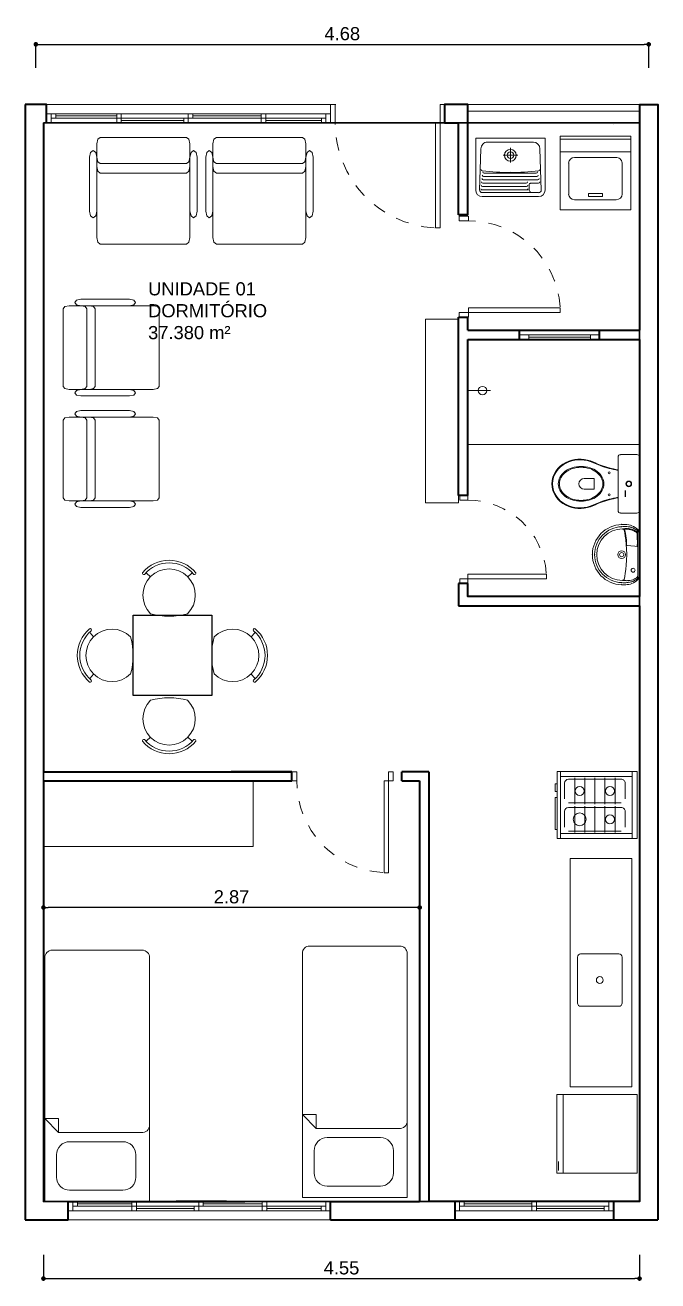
# Model space of a CAD drawing. Header units: millimetres. Extents: x 173 to 410, y -14 to 183.
# Drawn here: x 177.83 to 182.65, y 97.26 to 106.83 of the extents above; entities that cross this region are included whole.
import ezdxf

# ---------------------------------------------------------------- set-up
doc = ezdxf.new("R2010")
doc.units = ezdxf.units.MM
doc.linetypes.add('HIDDEN', pattern=[0.05, 0.025, -0.025])
doc.layers.get('0').update_dxf_attribs({"color": 4})
doc.layers.add('ar-mobiliario', color=7, linetype='Continuous')
doc.layers.add('ar-sanitarios-louças', color=7, linetype='Continuous')
for name, color, linetype, lineweight in [('ARQ Alvenaria', 201, 'Continuous', 40), ('ARQ Anotações', 2, 'Continuous', 5), ('ARQ Caixilharia', 140, 'Continuous', 9), ('ARQ Equipamento', 4, 'Continuous', 18), ('ARQ Projeções', 144, 'HIDDEN', 5), ('ARQ Visto', 152, 'Continuous', 13)]:
    doc.layers.add(name, color=color, linetype=linetype, lineweight=lineweight)
doc.layers.add('ARQ Áreas', color=7, linetype='Continuous', lineweight=30, true_color=0x0ce956, plot=False)
doc.styles.get("Standard").update_dxf_attribs({"font": 'arial.ttf'})
doc.dimstyles.new('Executivo 1-50', dxfattribs={"dimtxt": 0.1, "dimasz": 0.035, "dimexe": 0, "dimexo": 0.0625, "dimgap": 0.03, "dimtad": 1, "dimzin": 0, "dimdsep": 46, "dimtxsty": 'Standard', "dimblk": 'DOT', "dimcen": 0.09, "dimclrd": 8, "dimclre": 8, "dimadec": 0, "dimazin": 0, "dimtfac": 1, "dimtix": 1, "dimtmove": 2, "dimatfit": 3, "dimldrblk": 'DOT', "dimfxl": 0.18, "dimfxlon": 1, "dimtolj": 1, "dimtzin": 0, "dimarcsym": 0})

# ---------------------------------------------------------------- blocks, each defined once
blk = doc.blocks.new('Janela de correr_3')
at = {"lineweight": 13}
for p, q in [((0.4026, 0), (-0.6026, 0)), ((-0.6026, 0), (-0.6026, -0.07)), ((-0.5676, -0.07), (-0.5676, 0)), ((-0.5326, -0.035), (-0.5326, 0)), ((-0.1175, -0.07), (-0.1175, 0)), ((-0.0825, -0.07), (-0.0825, 0)), ((1.3974, 0), (0.3921, 0)), ((0.4026, -0.07), (0.4026, 0)), ((0.4026, -0.07), (0.4026, 0)), ((0.4376, -0.035), (0.4376, 0)), ((0.8772, -0.07), (0.8772, 0)), ((0.9122, -0.07), (0.9122, 0)), ((1.3624, -0.07), (1.3624, 0)), ((1.3974, -0.07), (1.3974, 0)), ((-0.6026, -0.07), (0.4026, -0.07)), ((-0.5676, -0.035), (0.4026, -0.035)), ((-0.5326, -0.0175), (-0.1175, -0.0175)), ((-0.0825, -0.0525), (0.3676, -0.0525)), ((0.3676, -0.07), (0.3676, -0.035)), ((0.3921, -0.07), (1.3974, -0.07)), ((0.4026, -0.035), (1.3624, -0.035)), ((0.4376, -0.0175), (0.8772, -0.0175)), ((0.9122, -0.0525), (1.3274, -0.0525)), ((1.3274, -0.07), (1.3274, -0.035))]:
    blk.add_line(p, q, dxfattribs=at)
blk = doc.blocks.new('_DOT')
at = {"color": 0, "linetype": 'ByBlock', "lineweight": -2}
blk.add_line((-0.5, 0), (-1, 0), dxfattribs=at)
at = {"color": 0, "linetype": 'ByBlock', "const_width": 0.5}
blk.add_lwpolyline([(-0.25, 0, 1), (0.25, 0, 1)], format="xyb", close=True, dxfattribs=at)
blk = doc.blocks.new('*D2748')
at = {"layer": 'ARQ Anotações', "color": 8, "lineweight": -2, "transparency": 16777216}
for p, q in [((177.9654, 97.4587), (177.9654, 97.2787)), ((182.5129, 97.4587), (182.5129, 97.2787)), ((178.0004, 97.2787), (182.4779, 97.2787))]:
    blk.add_line(p, q, dxfattribs=at)
at = {"layer": 'Defpoints', "color": 0, "transparency": 16777216}
for p in [(177.9654, 97.8661), (182.5129, 97.8661), (182.5129, 97.2787)]:
    blk.add_point(p, dxfattribs=at)
at = {"layer": 'ARQ Anotações', "color": 8, "lineweight": -2, "transparency": 16777216, "xscale": 0.035, "yscale": 0.035, "zscale": 0.035, "rotation": 180}
blk.add_blockref('_DOT', (177.9654, 97.2787), dxfattribs=at)
at = {"layer": 'ARQ Anotações', "color": 8, "lineweight": -2, "transparency": 16777216, "xscale": 0.035, "yscale": 0.035, "zscale": 0.035}
blk.add_blockref('_DOT', (182.5129, 97.2787), dxfattribs=at)
at = {"layer": 'ARQ Anotações', "color": 0, "transparency": 16777216, "insert": (180.2392, 97.3596), "char_height": 0.1, "attachment_point": 5}
blk.add_mtext('\\A1;4.55', dxfattribs=at)
blk = doc.blocks.new('PSN_Single Bed', base_point=(23.0058, 28.0131))
at = {"layer": 'ar-mobiliario', "color": 8, "linetype": 'Continuous', "lineweight": 13, "true_color": 0x747474}
for p, q in [((23.1927, 29.9119), (23.1927, 29.9463)), ((23.9927, 29.9463), (23.1927, 29.9463)), ((23.1927, 29.9119), (23.1927, 28.0878)), ((23.3826, 29.8605), (23.788, 29.8605)), ((23.9927, 29.9119), (23.9927, 29.9463)), ((23.9927, 29.9119), (23.9927, 28.0878)), ((23.2826, 29.7605), (23.2826, 29.5905)), ((23.888, 29.7605), (23.888, 29.5905)), ((23.3826, 29.4905), (23.788, 29.4905)), ((23.2983, 29.4203), (23.1927, 29.3148)), ((23.2983, 29.3148), (23.2983, 29.4203)), ((23.9292, 29.4203), (23.2983, 29.4203)), ((23.1927, 29.3148), (23.2983, 29.3148)), ((23.9357, 28.0308), (23.2497, 28.0308))]:
    blk.add_line(p, q, dxfattribs=at)
for centre, radius, start, end in [((23.3826, 29.7605), 0.1, 90, 180.00001), ((23.788, 29.7605), 0.1, 0, 90), ((23.3826, 29.5905), 0.1, 180.00001, 270), ((23.788, 29.5905), 0.1, 270, 0), ((23.9356, 29.3637), 0.0571, 0, 97.1348), ((23.2497, 28.0878), 0.057, 180, 270), ((23.9357, 28.0878), 0.057, 270, 360)]:
    blk.add_arc(centre, radius, start, end, dxfattribs=at)
blk = doc.blocks.new('Folha 72')
at = {"color": 0, "linetype": 'ByBlock', "lineweight": -2}
for p, q in [((0.35, 0.7), (0.315, 0.7)), ((0.315, 0), (0.315, 0.7)), ((0.35, 0), (0.35, 0.7)), ((-0.385, 0), (-0.35, 0)), ((-0.385, -0.07), (-0.385, 0)), ((-0.35, 0), (-0.35, -0.07)), ((0.35, 0), (0.315, 0)), ((0.385, 0), (0.35, 0)), ((0.35, 0), (0.35, -0.07)), ((0.385, -0.07), (0.385, 0)), ((-0.35, -0.07), (-0.385, -0.07)), ((0.35, -0.07), (0.385, -0.07))]:
    blk.add_line(p, q, dxfattribs=at)
at = {"layer": 'ARQ Projeções'}
blk.add_arc((0.35, 0), 0.7, 93.6334, 180, dxfattribs=at)
blk = doc.blocks.new('SLAB_19', base_point=(-13.1049, -3.32))
at = {"layer": 'ar-mobiliario', "color": 8, "linetype": 'Continuous', "lineweight": 13, "true_color": 0x747474, "flags": 128}
blk.add_lwpolyline([(-13.1049, -3.32), (-13.1049, -3.82), (-11.5049, -3.82), (-11.5049, -3.32)], close=True, dxfattribs=at)
blk = doc.blocks.new('CP929_2')
at = {"layer": 'ARQ Equipamento', "lineweight": 13}
for p, q in [((-0.2223, -0.0272), (-0.2237, -0.035)), ((-0.2237, -0.035), (-0.2237, -0.1589)), ((-0.218, -0.0207), (-0.2223, -0.0272)), ((-0.2115, -0.0164), (-0.218, -0.0207)), ((-0.2037, -0.015), (-0.2115, -0.0164)), ((-0.2037, -0.015), (0.2037, -0.015)), ((0.2037, -0.015), (0.2115, -0.0164)), ((0.2115, -0.0164), (0.2173, -0.0207)), ((0.2173, -0.0207), (0.2216, -0.0272)), ((0.2216, -0.0272), (0.223, -0.035)), ((0.223, -0.035), (0.223, -0.1589)), ((-0.2237, -0.1589), (-0.2223, -0.1668)), ((-0.2223, -0.1668), (-0.218, -0.1732)), ((-0.218, -0.1732), (-0.2115, -0.1775)), ((-0.2115, -0.1775), (-0.2037, -0.1789)), ((-0.2037, -0.1789), (-0.0004, -0.1789)), ((-0.1027, -0.1796), (-0.1025, -0.1789)), ((0.2037, -0.1789), (-0.0004, -0.1789)), ((0.102, -0.1796), (0.1018, -0.1789)), ((0.2115, -0.1775), (0.2037, -0.1789)), ((0.2173, -0.1732), (0.2115, -0.1775)), ((0.2216, -0.1668), (0.2173, -0.1732)), ((0.223, -0.1589), (0.2216, -0.1668)), ((-0.0404, -0.4373), (-0.0404, -0.36)), ((-0.0404, -0.36), (0.0004, -0.36)), ((0.0404, -0.36), (-0.0004, -0.36)), ((0.0404, -0.4373), (0.0404, -0.36))]:
    blk.add_line(p, q, dxfattribs=at)
for centre, radius in [((-0.0004, -0.097), 0.0216), ((-0.0004, -0.097), 0.018), ((-0.0841, -0.2459), 0.00752), ((0.0841, -0.2459), 0.00752)]:
    blk.add_circle(centre, radius, dxfattribs=at)
for centre, radius, start, end in [((-0.8588, -0.0485), 0.7626, 339.69088, 350.16298), ((-0.8588, -0.0485), 0.7673, 339.69088, 350.16298), ((0.858, -0.0485), 0.7673, 189.83702, 200.30912), ((0.858, -0.0485), 0.7626, 189.83702, 200.30912), ((-0.0004, -0.3904), 0.1034, 90, 118.37615), ((-0.0004, -0.3904), 0.1034, 61.62385, 90), ((-26.813, 10.7236), 28.863, 337.3538, 337.51832), ((-25.3749, 10.1249), 27.3099, 337.35144, 337.52574), ((0.0469, -0.4465), 0.1784, 142.51776, 162.37842), ((0.0459, -0.4468), 0.1702, 142.51776, 162.37842), ((0.018, -0.4244), 0.142, 118.37615, 142.51776), ((0.0176, -0.4251), 0.1345, 118.37615, 142.51776), ((-0.0004, -0.3918), 0.0966, 90, 118.37615), ((-0.0004, -0.3918), 0.0966, 61.62385, 90), ((-0.0184, -0.4251), 0.1345, 37.48224, 61.62385), ((-0.0187, -0.4244), 0.142, 37.48224, 61.62385), ((-0.0466, -0.4468), 0.1702, 17.62158, 37.48224), ((-0.0476, -0.4465), 0.1784, 17.62158, 37.48224), ((25.3742, 10.1249), 27.3099, 202.47426, 202.64856), ((26.8123, 10.7236), 28.863, 202.48168, 202.6462), ((0.0671, -0.4681), 0.2549, 162.09039, 205.44583), ((0.0634, -0.4684), 0.2467, 161.86702, 205.76246), ((0.0924, -0.461), 0.2261, 162.37842, 180), ((0.0924, -0.461), 0.2261, 180, 197.62158), ((0.0905, -0.461), 0.2169, 162.37842, 180), ((0.0905, -0.461), 0.2169, 180, 197.62158), ((0, -0.4373), 0.0404, 180, 0), ((-0.0912, -0.461), 0.2169, 360, 17.62158), ((-0.0912, -0.461), 0.2169, 342.37842, 0), ((-0.0931, -0.461), 0.2261, 0, 17.62158), ((-0.0931, -0.461), 0.2261, 342.37842, 360), ((-0.0641, -0.4684), 0.2467, 334.23754, 18.13298), ((-0.0678, -0.4681), 0.2549, 334.55417, 17.90961), ((0.0469, -0.4754), 0.1784, 197.62158, 217.48224), ((0.0459, -0.4751), 0.1702, 197.62158, 217.48224), ((-0.0466, -0.4751), 0.1702, 322.51776, 342.37842), ((-0.0476, -0.4754), 0.1784, 322.51776, 342.37842), ((0.0079, -0.4951), 0.1898, 205.76246, 267.20811), ((0.0079, -0.4951), 0.1851, 205.76246, 267.20811), ((0.018, -0.4976), 0.142, 217.48224, 241.62385), ((0.0176, -0.4968), 0.1345, 217.48224, 241.62385), ((-0.0004, -0.5315), 0.1034, 241.62385, 270), ((-0.0004, -0.5301), 0.0966, 241.62385, 270), ((-0.0004, -0.5301), 0.0966, 270, 298.37615), ((-0.0004, -0.5315), 0.1034, 270, 298.37615), ((-0.0087, -0.4951), 0.1851, 272.79189, 334.23754), ((-0.0087, -0.4951), 0.1898, 272.79189, 334.23754), ((-0.0184, -0.4968), 0.1345, 298.37615, 322.51776), ((-0.0187, -0.4976), 0.142, 298.37615, 322.51776)]:
    blk.add_arc(centre, radius, start, end, dxfattribs=at)
for p in [(-0.2037, -0.015), (0.2037, -0.015), (-0.2237, -0.1589), (-0.1027, -0.1796), (0.102, -0.1796), (0.223, -0.1589)]:
    blk.add_point(p, dxfattribs=at)
blk = doc.blocks.new('L915')
at = {"layer": 'ARQ Equipamento', "lineweight": 13}
for p, q in [((-0.1723, 0), (-0.181, -0.0056)), ((-0.1723, 0), (0.1723, 0)), ((0.1723, 0), (0.181, -0.0056)), ((-0.2266, -0.0827), (-0.2287, -0.0979)), ((-0.2239, -0.0699), (-0.2266, -0.0827)), ((-0.2203, -0.0577), (-0.2239, -0.0699)), ((-0.2155, -0.0464), (-0.2203, -0.0577)), ((-0.2079, -0.0338), (-0.2155, -0.0464)), ((-0.2135, -0.0978), (-0.213, -0.0869)), ((-0.213, -0.0869), (-0.2107, -0.0749)), ((-0.2107, -0.0749), (-0.2081, -0.064)), ((-0.2081, -0.064), (-0.2039, -0.0501)), ((-0.2004, -0.0231), (-0.2079, -0.0338)), ((-0.2039, -0.0501), (-0.1978, -0.0382)), ((-0.1905, -0.0128), (-0.2004, -0.0231)), ((-0.1985, -0.0974), (-0.1982, -0.0915)), ((-0.1982, -0.0915), (-0.1979, -0.0843)), ((-0.1979, -0.0843), (-0.1966, -0.0746)), ((-0.1978, -0.0382), (-0.1922, -0.0287)), ((-0.1966, -0.0746), (-0.1943, -0.0606)), ((-0.1943, -0.0606), (-0.1914, -0.0502)), ((-0.1932, -0.0926), (-0.1941, -0.1051)), ((-0.192, -0.08), (-0.1932, -0.0926)), ((-0.1922, -0.0287), (-0.1846, -0.0182)), ((-0.1901, -0.0675), (-0.192, -0.08)), ((-0.1914, -0.0502), (-0.1875, -0.042)), ((-0.181, -0.0056), (-0.1905, -0.0128)), ((-0.1869, -0.0562), (-0.1901, -0.0675)), ((-0.1875, -0.042), (-0.1819, -0.0323)), ((-0.1822, -0.0458), (-0.1869, -0.0562)), ((-0.1846, -0.0182), (-0.1767, -0.0094)), ((-0.1766, -0.0361), (-0.1822, -0.0458)), ((-0.1819, -0.0323), (-0.1766, -0.0245)), ((-0.1767, -0.0094), (-0.1694, -0.0038)), ((-0.1766, -0.0245), (-0.1706, -0.0173)), ((-0.1703, -0.0257), (-0.1766, -0.0361)), ((-0.1706, -0.0173), (-0.164, -0.0134)), ((-0.1627, -0.0176), (-0.1703, -0.0257)), ((-0.1694, -0.0038), (0.1694, -0.0038)), ((-0.164, -0.0134), (0.164, -0.0134)), ((-0.1266, -0.0172), (-0.1627, -0.0176)), ((-0.0955, -0.0169), (-0.1266, -0.0172)), ((-0.0613, -0.0172), (-0.0955, -0.0169)), ((-0.071, -0.0976), (-0.0688, -0.0904)), ((-0.0688, -0.0904), (-0.0663, -0.0668)), ((-0.0663, -0.0668), (-0.0635, -0.0367)), ((-0.0635, -0.0367), (-0.0613, -0.0172)), ((0.1706, -0.0173), (0.164, -0.0134)), ((0.1767, -0.0094), (0.1694, -0.0038)), ((0.1766, -0.0245), (0.1706, -0.0173)), ((0.1819, -0.0323), (0.1766, -0.0245)), ((0.1836, -0.018), (0.1767, -0.0094)), ((0.181, -0.0056), (0.1905, -0.0128)), ((0.1875, -0.042), (0.1819, -0.0323)), ((0.1922, -0.0287), (0.1836, -0.018)), ((0.1914, -0.0502), (0.1875, -0.042)), ((0.1905, -0.0128), (0.2004, -0.0231)), ((0.1943, -0.0606), (0.1914, -0.0502)), ((0.1978, -0.0382), (0.1922, -0.0287)), ((0.1966, -0.0746), (0.1943, -0.0606)), ((0.1979, -0.0843), (0.1966, -0.0746)), ((0.2039, -0.0501), (0.1978, -0.0382)), ((0.1982, -0.0915), (0.1979, -0.0843)), ((0.1985, -0.0974), (0.1982, -0.0915)), ((0.2004, -0.0231), (0.2079, -0.0338)), ((0.2081, -0.064), (0.2039, -0.0501)), ((0.2079, -0.0338), (0.2155, -0.0464)), ((0.2107, -0.0749), (0.2081, -0.064)), ((0.213, -0.0869), (0.2107, -0.0749)), ((0.2135, -0.0978), (0.213, -0.0869)), ((0.2155, -0.0464), (0.2203, -0.0577)), ((0.2203, -0.0577), (0.2239, -0.0699)), ((0.2239, -0.0699), (0.2266, -0.0827)), ((0.2266, -0.0827), (0.2282, -0.0934)), ((0.2282, -0.0934), (0.2294, -0.1036)), ((-0.23, -0.1144), (-0.2294, -0.1036)), ((-0.23, -0.1252), (-0.23, -0.1144)), ((-0.23, -0.136), (-0.23, -0.1252)), ((-0.2282, -0.1588), (-0.23, -0.136)), ((-0.2294, -0.1036), (-0.2287, -0.0979)), ((-0.224, -0.181), (-0.2282, -0.1588)), ((-0.218, -0.2027), (-0.224, -0.181)), ((-0.214, -0.1138), (-0.2139, -0.1052)), ((-0.2139, -0.1214), (-0.214, -0.1138)), ((-0.2139, -0.1052), (-0.2135, -0.0978)), ((-0.2138, -0.1252), (-0.2139, -0.1214)), ((-0.2138, -0.1252), (-0.2138, -0.1282)), ((-0.2138, -0.1282), (-0.2132, -0.1354)), ((-0.2132, -0.1354), (-0.2114, -0.157)), ((-0.2114, -0.157), (-0.2078, -0.1774)), ((-0.2078, -0.1774), (-0.2018, -0.1973)), ((-0.1982, -0.1024), (-0.1985, -0.0974)), ((-0.1982, -0.1078), (-0.1982, -0.1024)), ((-0.1982, -0.1132), (-0.1982, -0.1078)), ((-0.1976, -0.1192), (-0.1982, -0.1132)), ((-0.197, -0.1246), (-0.1976, -0.1192)), ((-0.1964, -0.13), (-0.197, -0.1246)), ((-0.195, -0.1249), (-0.1964, -0.13)), ((-0.1933, -0.122), (-0.195, -0.1249)), ((-0.1941, -0.1051), (-0.1935, -0.1161)), ((-0.1935, -0.1161), (-0.1844, -0.1123)), ((-0.1897, -0.1184), (-0.1933, -0.122)), ((-0.1897, -0.1184), (-0.166, -0.113)), ((-0.1844, -0.1123), (-0.1734, -0.1092)), ((-0.1734, -0.1092), (-0.1609, -0.1073)), ((-0.166, -0.113), (-0.1407, -0.1087)), ((-0.1609, -0.1073), (-0.1445, -0.1048)), ((-0.1445, -0.1048), (-0.1282, -0.1026)), ((-0.1407, -0.1087), (-0.1142, -0.1053)), ((-0.1282, -0.1026), (-0.11, -0.1007)), ((-0.1142, -0.1053), (-0.0784, -0.1016)), ((-0.11, -0.1007), (-0.0946, -0.0992)), ((-0.0946, -0.0992), (-0.0779, -0.0985)), ((-0.0784, -0.1016), (-0.045, -0.1003)), ((-0.0779, -0.0985), (-0.071, -0.0976)), ((-0.045, -0.1003), (0, -0.0979)), ((0.045, -0.1003), (0, -0.0979)), ((0.0784, -0.1016), (0.045, -0.1003)), ((0.1142, -0.1053), (0.0784, -0.1016)), ((0.1407, -0.1087), (0.1142, -0.1053)), ((0.166, -0.113), (0.1407, -0.1087)), ((0.1897, -0.1184), (0.166, -0.113)), ((0.1897, -0.1184), (0.1933, -0.122)), ((0.1933, -0.122), (0.195, -0.1249)), ((0.195, -0.1249), (0.1964, -0.13)), ((0.1964, -0.13), (0.197, -0.1246)), ((0.197, -0.1246), (0.1976, -0.1192)), ((0.1976, -0.1192), (0.1982, -0.1132)), ((0.1982, -0.1024), (0.1985, -0.0974)), ((0.1982, -0.1078), (0.1982, -0.1024)), ((0.1982, -0.1132), (0.1982, -0.1078)), ((0.2018, -0.1973), (0.2078, -0.1774)), ((0.2078, -0.1774), (0.2114, -0.157)), ((0.2114, -0.157), (0.2132, -0.1354)), ((0.2132, -0.1354), (0.2138, -0.1282)), ((0.2139, -0.1052), (0.2135, -0.0978)), ((0.2138, -0.1252), (0.2139, -0.1214)), ((0.2138, -0.1282), (0.2138, -0.1252)), ((0.214, -0.1138), (0.2139, -0.1052)), ((0.2139, -0.1214), (0.214, -0.1138)), ((0.224, -0.181), (0.218, -0.2027)), ((0.2282, -0.1588), (0.224, -0.181)), ((0.23, -0.136), (0.2282, -0.1588)), ((0.2294, -0.1036), (0.23, -0.1144)), ((0.23, -0.1144), (0.23, -0.1252)), ((0.23, -0.1252), (0.23, -0.136)), ((-0.2102, -0.2231), (-0.218, -0.2027)), ((-0.2, -0.2429), (-0.2102, -0.2231)), ((-0.2018, -0.1973), (-0.1946, -0.2165)), ((-0.1886, -0.2615), (-0.2, -0.2429)), ((-0.1946, -0.2165), (-0.1856, -0.2345)), ((-0.1754, -0.2783), (-0.1886, -0.2615)), ((-0.1856, -0.2345), (-0.1748, -0.2519)), ((-0.1603, -0.2945), (-0.1754, -0.2783)), ((-0.1748, -0.2519), (-0.1621, -0.2675)), ((-0.1621, -0.2675), (-0.1483, -0.2825)), ((-0.1483, -0.2825), (-0.1333, -0.2957)), ((0.1333, -0.2957), (0.1483, -0.2825)), ((0.1483, -0.2825), (0.1621, -0.2675)), ((0.1754, -0.2783), (0.1603, -0.2945)), ((0.1621, -0.2675), (0.1748, -0.2519)), ((0.1748, -0.2519), (0.1856, -0.2345)), ((0.1886, -0.2615), (0.1754, -0.2783)), ((0.1856, -0.2345), (0.1946, -0.2165)), ((0.2, -0.2429), (0.1886, -0.2615)), ((0.1946, -0.2165), (0.2018, -0.1973)), ((0.2102, -0.2231), (0.2, -0.2429)), ((0.218, -0.2027), (0.2102, -0.2231)), ((-0.1441, -0.309), (-0.1603, -0.2945)), ((-0.1267, -0.3216), (-0.1441, -0.309)), ((-0.1333, -0.2957), (-0.1171, -0.3078)), ((-0.1081, -0.333), (-0.1267, -0.3216)), ((-0.1171, -0.3078), (-0.0997, -0.318)), ((-0.0883, -0.342), (-0.1081, -0.333)), ((-0.0997, -0.318), (-0.0817, -0.327)), ((-0.0673, -0.3498), (-0.0883, -0.342)), ((-0.0817, -0.327), (-0.0625, -0.3336)), ((-0.0456, -0.3552), (-0.0673, -0.3498)), ((-0.0625, -0.3336), (-0.042, -0.339)), ((-0.0234, -0.3588), (-0.0456, -0.3552)), ((-0.042, -0.339), (-0.0216, -0.342)), ((0, -0.36), (-0.0234, -0.3588)), ((-0.0216, -0.342), (0, -0.3432)), ((0, -0.3432), (0.0216, -0.342)), ((0.0228, -0.3588), (0, -0.36)), ((0.0216, -0.342), (0.042, -0.339)), ((0.0456, -0.3552), (0.0228, -0.3588)), ((0.042, -0.339), (0.0625, -0.3336)), ((0.0673, -0.3498), (0.0456, -0.3552)), ((0.0625, -0.3336), (0.0817, -0.327)), ((0.0877, -0.342), (0.0673, -0.3498)), ((0.0817, -0.327), (0.0997, -0.318)), ((0.1075, -0.333), (0.0877, -0.342)), ((0.0997, -0.318), (0.1171, -0.3078)), ((0.1267, -0.3216), (0.1075, -0.333)), ((0.1171, -0.3078), (0.1333, -0.2957)), ((0.1441, -0.309), (0.1267, -0.3216)), ((0.1603, -0.2945), (0.1441, -0.309))]:
    blk.add_line(p, q, dxfattribs=at)
for centre, radius in [((0.1185, -0.0494), 0.0151), ((0, -0.1367), 0.0295), ((0, -0.1367), 0.0161)]:
    blk.add_circle(centre, radius, dxfattribs=at)
blk.add_arc((0, -0.13), 0.1964, 180, 360, dxfattribs=at)
for p in [(-0.2081, -0.064), (-0.1979, -0.0843), (-0.1766, -0.0361), (0.1979, -0.0843), (0.2081, -0.064), (-0.23, -0.136), (-0.2132, -0.1354), (-0.1964, -0.13), (-0.1844, -0.1123), (-0.071, -0.0976), (0.1964, -0.13), (0.2132, -0.1354), (0.23, -0.136), (0, -0.3432), (0, -0.36)]:
    blk.add_point(p, dxfattribs=at)
blk = doc.blocks.new('Folha 62')
at = {"lineweight": -2}
for p, q in [((0.3, 0.6), (0.265, 0.6)), ((0.265, 0), (0.265, 0.6)), ((0.3, 0), (0.3, 0.6)), ((-0.335, 0), (-0.3, 0)), ((-0.335, -0.06), (-0.335, 0)), ((-0.3, 0), (-0.3, -0.06)), ((0.3, 0), (0.265, 0)), ((0.335, 0), (0.3, 0)), ((0.3, 0), (0.3, -0.06)), ((0.335, -0.06), (0.335, 0)), ((-0.3, -0.06), (-0.335, -0.06)), ((0.3, -0.06), (0.335, -0.06))]:
    blk.add_line(p, q, dxfattribs=at)
at = {"layer": 'ARQ Projeções'}
blk.add_arc((0.3, 0), 0.6, 94.23692, 180, dxfattribs=at)
blk = doc.blocks.new('chuveiro')
at = {"linetype": 'ByBlock', "lineweight": -2}
blk.add_line((0, 0), (0, -172), dxfattribs=at)
blk.add_circle((0, -112.2), 32.4, dxfattribs=at)
blk = doc.blocks.new('PSR_cuba cozinha', base_point=(23.0058, 28.0131))
at = {"layer": 'ar-sanitarios-louças', "color": 8, "linetype": 'Continuous', "lineweight": 13, "true_color": 0x747474}
for p, q in [((23.0848, 28.5437), (23.0848, 28.3372)), ((23.1098, 28.5687), (23.4098, 28.5687)), ((23.4348, 28.5437), (23.4348, 28.1937)), ((23.0848, 28.1937), (23.0848, 28.3372)), ((23.1098, 28.1687), (23.4098, 28.1687))]:
    blk.add_line(p, q, dxfattribs=at)
blk.add_circle((23.2598, 28.3687), 0.0269, dxfattribs=at)
for centre, start, end in [((23.1098, 28.5437), 90, 180.00001), ((23.4098, 28.5437), 0, 90), ((23.1098, 28.1937), 180.00001, 270), ((23.4098, 28.1937), 270, 0)]:
    blk.add_arc(centre, 0.025, start, end, dxfattribs=at)
blk = doc.blocks.new('PSR_Fridge 1Door', base_point=(23.006, 28.013))
at = {"layer": 'ar-mobiliario', "color": 8, "linetype": 'Continuous', "lineweight": 13, "true_color": 0x747474}
for p, q in [((23.006, 28.661), (23.006, 28.013)), ((23.006, 28.661), (23.717, 28.661)), ((23.717, 28.013), (23.717, 28.661)), ((23.006, 28.064), (23.717, 28.064)), ((23.006, 28.013), (23.717, 28.013)), ((23.612, 28.028), (23.693, 28.028))]:
    blk.add_line(p, q, dxfattribs=at)
blk = doc.blocks.new('PSR_Fogão4 bocas', base_point=(23.0058, 28.0131))
at = {"layer": 'ar-mobiliario', "color": 8, "linetype": 'Continuous', "lineweight": 13, "true_color": 0x747474}
for p, q in [((23.0058, 28.6227), (23.5158, 28.6227)), ((23.0058, 28.6227), (23.0058, 28.0131)), ((23.5158, 28.0131), (23.5158, 28.6227)), ((23.0058, 28.5846), (23.5158, 28.5846)), ((23.0429, 28.5846), (23.0429, 28.0385)), ((23.0943, 28.5307), (23.1545, 28.5307)), ((23.2147, 28.5307), (23.1545, 28.5307)), ((23.3097, 28.5307), (23.3699, 28.5307)), ((23.4301, 28.5307), (23.3699, 28.5307)), ((23.4787, 28.5846), (23.4787, 28.0385)), ((23.0539, 28.4537), (23.2547, 28.4537)), ((23.0643, 28.5007), (23.0643, 28.0989)), ((23.2447, 28.5007), (23.2447, 28.0989)), ((23.2692, 28.4537), (23.4701, 28.4537)), ((23.2797, 28.5007), (23.2797, 28.0989)), ((23.4601, 28.5007), (23.4601, 28.0989)), ((23.0539, 28.3768), (23.2547, 28.3768)), ((23.2692, 28.3768), (23.4701, 28.3768)), ((23.0539, 28.2998), (23.2547, 28.2998)), ((23.2692, 28.2998), (23.4701, 28.2998)), ((23.0539, 28.2228), (23.2547, 28.2228)), ((23.0539, 28.1459), (23.2547, 28.1459)), ((23.2692, 28.2228), (23.4701, 28.2228)), ((23.2692, 28.1459), (23.4701, 28.1459)), ((23.0943, 28.0689), (23.1545, 28.0689)), ((23.2147, 28.0689), (23.1545, 28.0689)), ((23.3097, 28.0689), (23.3699, 28.0689)), ((23.4301, 28.0689), (23.3699, 28.0689)), ((23.0058, 28.0385), (23.5158, 28.0385)), ((23.0058, 28.0131), (23.5158, 28.0131)), ((23.0992, 27.9977), (23.0992, 28.0131)), ((23.0992, 27.9977), (23.1591, 27.9977)), ((23.1591, 28.0131), (23.1591, 27.9977)), ((23.2037, 27.9977), (23.2037, 28.0131)), ((23.4488, 27.9977), (23.2037, 27.9977)), ((23.4488, 27.9977), (23.4488, 28.0131))]:
    blk.add_line(p, q, dxfattribs=at)
for centre, radius in [((23.1545, 28.4153), 0.035), ((23.3699, 28.4152), 0.035), ((23.3699, 28.1843), 0.0487), ((23.1545, 28.1844), 0.035)]:
    blk.add_circle(centre, radius, dxfattribs=at)
for centre, start, end in [((23.0943, 28.5007), 90, 180.00001), ((23.3097, 28.5007), 90, 180.00001), ((23.0943, 28.0989), 180.00001, 270), ((23.3097, 28.0989), 180.00001, 270)]:
    blk.add_arc(centre, 0.03, start, end, dxfattribs=at)
blk = doc.blocks.new('PSR_Chair Round', base_point=(23.0058, 28.0131))
at = {"layer": 'ar-mobiliario', "color": 8, "linetype": 'Continuous', "lineweight": 13, "true_color": 0x747474}
for p, q in [((22.8334, 27.5448), (22.8641, 27.572)), ((23.1782, 27.5448), (23.1475, 27.572))]:
    blk.add_line(p, q, dxfattribs=at)
for centre, radius, start, end in [((23.0058, 27.7131), 0.2, 135, 45), ((23.0058, 27.328), 0.5451, 74.96428, 105.03572), ((22.8113, 27.5464), 0.00983, 52.40544, 207.84842), ((23.0058, 27.7131), 0.2658, 220.12698, 319.87303), ((23.0058, 27.7131), 0.2465, 220.12698, 319.87303), ((23.2003, 27.5464), 0.00983, 332.15158, 127.59456)]:
    blk.add_arc(centre, radius, start, end, dxfattribs=at)
blk = doc.blocks.new('Folha 82')
for p, q in [((0.4, 0.8), (0.365, 0.8)), ((0.365, 0), (0.365, 0.8)), ((0.4, 0), (0.4, 0.8)), ((-0.435, 0), (-0.4, 0)), ((-0.435, -0.14), (-0.435, 0)), ((-0.4, 0), (-0.4, -0.14)), ((0.4, 0), (0.365, 0)), ((0.435, 0), (0.4, 0)), ((0.4, 0), (0.4, -0.14)), ((0.435, -0.14), (0.435, 0)), ((-0.4, -0.14), (-0.435, -0.14)), ((0.4, -0.14), (0.435, -0.14))]:
    blk.add_line(p, q)
at = {"layer": 'ARQ Projeções'}
blk.add_arc((0.4, 0), 0.8, 93.18023, 180, dxfattribs=at)
blk = doc.blocks.new('*D2749')
at = {"layer": 'ARQ Alvenaria', "color": 8, "lineweight": -2, "transparency": 16777216}
for p, q in [((177.9654, 99.9268), (177.9654, 100.1068)), ((180.8004, 100.1068), (178.0004, 100.1068)), ((180.8354, 99.9268), (180.8354, 100.1068))]:
    blk.add_line(p, q, dxfattribs=at)
at = {"layer": 'Defpoints', "color": 0, "transparency": 16777216}
for p in [(177.9654, 100.1068), (177.9654, 99.4686), (180.8354, 99.4686)]:
    blk.add_point(p, dxfattribs=at)
at = {"layer": 'ARQ Alvenaria', "color": 8, "lineweight": -2, "transparency": 16777216, "xscale": 0.035, "yscale": 0.035, "zscale": 0.035, "rotation": 180}
blk.add_blockref('_DOT', (177.9654, 100.1068), dxfattribs=at)
at = {"layer": 'ARQ Alvenaria', "color": 8, "lineweight": -2, "transparency": 16777216, "xscale": 0.035, "yscale": 0.035, "zscale": 0.035}
blk.add_blockref('_DOT', (180.8354, 100.1068), dxfattribs=at)
at = {"layer": 'ARQ Alvenaria', "color": 0, "transparency": 16777216, "insert": (179.4004, 100.1879), "char_height": 0.1, "attachment_point": 5}
blk.add_mtext('\\A1;2.87', dxfattribs=at)
blk = doc.blocks.new('PSR_Tanque 25L', base_point=(23.0058, 28.0131))
at = {"layer": 'ar-sanitarios-louças', "color": 8, "linetype": 'Continuous', "lineweight": 13, "true_color": 0x747474}
for p, q in [((22.871, 28.4079), (23.401, 28.4079)), ((22.871, 28.4079), (22.871, 28.0129)), ((22.961, 28.3779), (23.311, 28.3779)), ((23.1358, 28.2779), (23.1358, 28.3341)), ((23.1942, 28.4079), (23.2477, 28.4079)), ((23.401, 28.4079), (23.401, 28.0129)), ((22.911, 28.3279), (22.901, 28.0129)), ((23.1358, 28.2779), (23.0796, 28.2779)), ((23.1358, 28.2779), (23.192, 28.2779)), ((23.1358, 28.2779), (23.1358, 28.2217)), ((23.361, 28.3279), (23.371, 28.0129)), ((22.9351, 28.1409), (23.1358, 28.1409)), ((23.3334, 28.1409), (23.1358, 28.1409)), ((22.9261, 28.0644), (23.1358, 28.0644)), ((22.9289, 28.0899), (23.1358, 28.0899)), ((22.9316, 28.1154), (23.1358, 28.1154)), ((23.3385, 28.1154), (23.1358, 28.1154)), ((23.3458, 28.0899), (23.1358, 28.0899)), ((23.2568, 28.0644), (23.1358, 28.0644)), ((23.2795, 28.0115), (23.2795, 28.0544)), ((23.2895, 28.0644), (23.3513, 28.0644)), ((22.9206, 28.0134), (23.1358, 28.0134)), ((23.351, 27.9929), (22.921, 27.9929)), ((23.351, 27.9629), (22.921, 27.9629)), ((22.9234, 28.0389), (23.1358, 28.0389)), ((23.2585, 28.0389), (23.1358, 28.0389)), ((23.2602, 28.0134), (23.1358, 28.0134))]:
    blk.add_line(p, q, dxfattribs=at)
for radius in [0.0452, 0.025]:
    blk.add_circle((23.1358, 28.2779), radius, dxfattribs=at)
for centre, radius, start, end in [((22.961, 28.3279), 0.05, 90, 180.00001), ((23.311, 28.3279), 0.05, 0, 90), ((22.9218, 28.1692), 0.01, 180.00001, 270), ((23.0945, 29.4021), 1.2549, 262.08706, 271.89098), ((22.9351, 28.1509), 0.01, 180.00001, 270), ((23.1774, 29.4021), 1.2549, 268.10902, 277.91294), ((23.3334, 28.1509), 0.01, 270, 0), ((23.3501, 28.1692), 0.01, 270, 0), ((22.9234, 28.0489), 0.01, 180.00001, 270), ((22.9261, 28.0744), 0.01, 180.00001, 270), ((22.9289, 28.0999), 0.01, 180.00001, 270), ((22.9316, 28.1254), 0.01, 180.00001, 270), ((23.2568, 28.0744), 0.01, 270, 0), ((23.2585, 28.0489), 0.01, 270, 0), ((23.2895, 28.0544), 0.01, 90, 180.00001), ((23.3385, 28.1254), 0.01, 270, 0), ((23.3458, 28.0999), 0.01, 270, 0), ((23.3513, 28.0744), 0.01, 270, 0), ((22.921, 28.0129), 0.05, 180.00001, 270), ((22.921, 28.0129), 0.02, 178.67178, 270), ((22.9206, 28.0229), 0.01, 180.00001, 270), ((23.2602, 28.0229), 0.01, 270, 0), ((23.2895, 28.0115), 0.01, 180.00001, 270), ((23.351, 28.0129), 0.05, 270, 0), ((23.351, 28.0124), 0.02, 270, 1.32823)]:
    blk.add_arc(centre, radius, start, end, dxfattribs=at)
blk = doc.blocks.new('PSN_WasherDryer Vert', base_point=(23.006, 28.013))
at = {"layer": 'ar-mobiliario', "color": 8, "linetype": 'Continuous', "lineweight": 13, "true_color": 0x747474}
for p, q in [((23.615, 28.673), (23.006, 28.673)), ((23.006, 28.673), (23.006, 28.013)), ((23.615, 28.013), (23.615, 28.673)), ((23.081, 28.532), (23.081, 28.251)), ((23.131, 28.583), (23.49, 28.583)), ((23.37, 28.554), (23.25, 28.554)), ((23.25, 28.554), (23.25, 28.527)), ((23.37, 28.527), (23.25, 28.527)), ((23.37, 28.554), (23.37, 28.527)), ((23.54, 28.532), (23.54, 28.254)), ((23.136, 28.203), (23.49, 28.203)), ((23.006, 28.153), (23.615, 28.153)), ((23.006, 28.04), (23.615, 28.04)), ((23.006, 28.013), (23.615, 28.013))]:
    blk.add_line(p, q, dxfattribs=at)
for centre, radius, start, end in [((23.131, 28.532), 0.0508, 90, 180), ((23.49, 28.532), 0.0508, 360, 90), ((23.131, 28.254), 0.0509, 183.5763, 274.7637), ((23.49, 28.254), 0.0508, 270, 0)]:
    blk.add_arc(centre, radius, start, end, dxfattribs=at)
blk = doc.blocks.new('Maxim Air_2')
for p, q in [((0.305, 0), (-0.305, 0)), ((-0.305, 0), (-0.305, -0.035)), ((-0.235, -0.035), (-0.235, 0)), ((0.235, -0.035), (0.235, 0)), ((0.305, -0.035), (0.305, 0)), ((-0.305, -0.035), (0.305, -0.035)), ((-0.235, -0.0175), (0.235, -0.0175))]:
    blk.add_line(p, q)
blk = doc.blocks.new('PSN_LoveSeat Basic', base_point=(23.0058, 28.0131))
at = {"layer": 'ar-mobiliario', "color": 8, "linetype": 'Continuous', "lineweight": 13, "true_color": 0x747474}
for p, q in [((23.0058, 28.7759), (23.0199, 28.8117)), ((23.0199, 28.8117), (23.0558, 28.8259)), ((23.0558, 28.8259), (24.2765, 28.8259)), ((24.3124, 28.8117), (24.2765, 28.8259)), ((24.3265, 28.7759), (24.3124, 28.8117)), ((23.0058, 28.0631), (23.0058, 28.7759)), ((24.3265, 28.0631), (24.3265, 28.7759)), ((22.9183, 28.6117), (22.9542, 28.6259)), ((22.99, 28.6117), (22.9542, 28.6259)), ((24.3407, 28.6117), (24.3781, 28.6259)), ((24.414, 28.6117), (24.3781, 28.6259)), ((22.9042, 28.5759), (22.9183, 28.6117)), ((22.9042, 28.5759), (22.9042, 28.1631)), ((23.0058, 28.5759), (22.99, 28.6117)), ((24.3265, 28.5759), (24.3407, 28.6117)), ((24.4281, 28.5759), (24.414, 28.6117)), ((24.4281, 28.5759), (24.4281, 28.1631)), ((23.0058, 28.2354), (23.0199, 28.2713)), ((23.0199, 28.2713), (23.0558, 28.2854)), ((23.0558, 28.2854), (24.2765, 28.2854)), ((24.3124, 28.2713), (24.2765, 28.2854)), ((24.3265, 28.2354), (24.3124, 28.2713)), ((22.9042, 28.1631), (22.9183, 28.1272)), ((23.0058, 28.1631), (22.99, 28.1272)), ((23.0058, 28.1631), (23.0199, 28.1989)), ((23.0199, 28.1989), (23.0558, 28.2131)), ((23.0558, 28.2131), (24.2765, 28.2131)), ((24.3124, 28.1989), (24.2765, 28.2131)), ((24.3265, 28.1631), (24.3124, 28.1989)), ((24.3265, 28.1631), (24.3407, 28.1272)), ((24.4281, 28.1631), (24.414, 28.1272)), ((22.9183, 28.1272), (22.9542, 28.1131)), ((22.99, 28.1272), (22.9542, 28.1131)), ((23.0058, 28.0631), (23.0199, 28.0272)), ((24.3265, 28.0631), (24.3124, 28.0272)), ((24.3407, 28.1272), (24.3781, 28.1131)), ((24.414, 28.1272), (24.3781, 28.1131)), ((23.0199, 28.0272), (23.0558, 28.0131)), ((23.0558, 28.0131), (24.2765, 28.0131)), ((24.3124, 28.0272), (24.2765, 28.0131))]:
    blk.add_line(p, q, dxfattribs=at)
blk = doc.blocks.new('SLAB_18', base_point=(-7.5549, -6.2599))
at = {"layer": 'ar-mobiliario', "color": 8, "linetype": 'Continuous', "lineweight": 13, "true_color": 0x747474, "flags": 128}
blk.add_lwpolyline([(-7.5549, -6.2599), (-7.3016, -6.2599), (-7.3016, -4.8598), (-7.5549, -4.8598)], close=True, dxfattribs=at)
blk = doc.blocks.new('*D2750')
at = {"layer": 'ARQ Anotações', "color": 8, "lineweight": -2, "transparency": 16777216}
for p, q in [((177.9074, 106.5051), (177.9074, 106.6851)), ((177.9424, 106.6851), (182.5479, 106.6851)), ((182.5829, 106.5051), (182.5829, 106.6851))]:
    blk.add_line(p, q, dxfattribs=at)
at = {"layer": 'Defpoints', "color": 0, "transparency": 16777216}
for p in [(182.5829, 106.6851), (177.9074, 106.2261), (182.5829, 106.2261)]:
    blk.add_point(p, dxfattribs=at)
at = {"layer": 'ARQ Anotações', "color": 8, "lineweight": -2, "transparency": 16777216, "xscale": 0.035, "yscale": 0.035, "zscale": 0.035, "rotation": 180}
blk.add_blockref('_DOT', (177.9074, 106.6851), dxfattribs=at)
at = {"layer": 'ARQ Anotações', "color": 8, "lineweight": -2, "transparency": 16777216, "xscale": 0.035, "yscale": 0.035, "zscale": 0.035}
blk.add_blockref('_DOT', (182.5829, 106.6851), dxfattribs=at)
at = {"layer": 'ARQ Anotações', "color": 0, "transparency": 16777216, "insert": (180.2452, 106.7661), "char_height": 0.1, "attachment_point": 5}
blk.add_mtext('\\A1;4.68', dxfattribs=at)
blk = doc.blocks.new('Janela de correr')
for p, q in [((0.605, 0), (-0.605, 0)), ((-0.605, 0), (-0.605, -0.07)), ((-0.57, -0.07), (-0.57, 0)), ((-0.535, -0.035), (-0.535, 0)), ((-0.0175, -0.07), (-0.0175, 0)), ((0.0175, -0.07), (0.0175, 0)), ((0.57, -0.07), (0.57, 0)), ((0.605, -0.07), (0.605, 0)), ((-0.605, -0.07), (0.605, -0.07)), ((-0.57, -0.035), (0.57, -0.035)), ((-0.535, -0.0175), (-0.0175, -0.0175)), ((0.0175, -0.0525), (0.535, -0.0525)), ((0.535, -0.07), (0.535, -0.035))]:
    blk.add_line(p, q)

msp = doc.modelspace()

# ---------------------------------------------------------------- linework, layer by layer
at = {"lineweight": 13}
for p, q in [((179.0702, 106.1566), (177.9894, 106.1566)), ((177.9894, 106.1566), (177.9894, 106.0866)), ((178.0244, 106.0866), (178.0244, 106.1566)), ((178.0594, 106.1216), (178.0594, 106.1566)), ((178.0594, 106.1391), (178.5245, 106.1391)), ((178.5245, 106.0866), (178.5245, 106.1566)), ((178.5595, 106.0866), (178.5595, 106.1566)), ((180.1556, 106.1566), (179.0596, 106.1566)), ((179.0702, 106.0866), (179.0702, 106.1566)), ((179.0702, 106.0866), (179.0702, 106.1566)), ((179.1052, 106.1216), (179.1052, 106.1566)), ((179.1052, 106.1391), (179.6268, 106.1391)), ((179.6268, 106.0866), (179.6268, 106.1566)), ((179.6618, 106.0866), (179.6618, 106.1566)), ((180.1206, 106.0866), (180.1206, 106.1566)), ((180.1556, 106.0866), (180.1556, 106.1566)), ((177.9894, 106.0866), (179.0702, 106.0866)), ((178.0244, 106.1216), (179.0702, 106.1216)), ((178.5595, 106.1041), (179.0352, 106.1041)), ((179.0352, 106.0866), (179.0352, 106.1216)), ((179.0596, 106.0866), (180.1556, 106.0866)), ((179.0702, 106.1216), (180.1206, 106.1216)), ((179.6618, 106.1041), (180.0856, 106.1041)), ((180.0856, 106.0866), (180.0856, 106.1216))]:
    msp.add_line(p, q, dxfattribs=at)
for p, q in [((182.3149, 106.0761), (182.3149, 106.0761)), ((181.5797, 104.5061), (181.5797, 104.5061)), ((182.4029, 103.2861), (182.4029, 103.2361))]:
    msp.add_line(p, q)
at = {"layer": 'ar-mobiliario', "linetype": 'Continuous'}
for p, q in [((178.649, 102.3336), (179.249, 102.3337)), ((178.649, 102.3336), (179.249, 102.3337)), ((178.649, 101.7225), (178.649, 102.3336)), ((178.649, 101.7225), (178.649, 102.3336)), ((179.249, 102.3337), (179.249, 101.7226)), ((179.249, 102.3337), (179.249, 101.7226)), ((179.249, 101.7226), (178.649, 101.7225)), ((179.249, 101.7226), (178.649, 101.7225))]:
    msp.add_line(p, q, dxfattribs=at)
at = {"layer": 'ar-sanitarios-louças', "color": 8, "linetype": 'Continuous', "lineweight": 13, "true_color": 0x747474, "flags": 128}
msp.add_lwpolyline([(182.4548, 100.4801), (181.9848, 100.4801), (181.9848, 98.741), (182.4548, 98.741)], close=True, dxfattribs=at)
at = {"layer": 'ARQ Alvenaria'}
for p, q in [((177.8254, 106.2261), (177.8254, 97.7261)), ((177.9654, 106.0861), (177.9654, 101.1411)), ((181.1329, 105.3853), (181.1329, 106.0861)), ((182.0649, 106.0861), (182.0649, 106.0861)), ((181.2029, 105.3853), (181.1329, 105.3853)), ((181.1329, 104.6061), (181.2029, 104.6061)), ((181.1329, 103.2461), (181.1329, 104.6061)), ((181.2029, 104.5061), (182.5129, 104.5061)), ((181.2029, 104.4361), (182.5129, 104.4361)), ((181.5979, 104.4361), (181.5979, 104.5061)), ((182.2079, 104.4361), (182.2079, 104.5061)), ((181.2029, 103.2461), (181.1329, 103.2461)), ((181.2029, 102.5761), (181.1329, 102.5761)), ((181.1329, 102.5761), (181.1329, 102.4061)), ((177.9654, 101.1411), (179.8592, 101.1411)), ((177.9654, 101.0711), (179.8592, 101.0711)), ((177.9654, 101.0711), (177.9654, 97.8661)), ((179.8592, 101.1411), (179.3979, 101.1411)), ((179.8592, 101.0711), (179.8592, 101.1411)), ((180.9054, 101.1411), (180.6992, 101.1411)), ((180.6992, 101.0711), (180.6992, 101.1411)), ((180.6992, 101.0711), (180.8354, 101.0711)), ((180.8354, 101.0711), (180.8354, 97.8661)), ((180.9054, 101.1411), (180.9054, 97.8661)), ((180.1549, 97.7261), (180.1549, 97.8661)), ((180.1549, 97.8661), (180.8354, 97.8661)), ((181.1042, 97.8661), (181.1042, 97.7261)), ((182.3142, 97.8661), (182.3142, 97.7261)), ((177.8254, 97.7261), (178.1549, 97.7261)), ((180.1549, 97.7261), (182.6529, 97.7261))]:
    msp.add_line(p, q, dxfattribs=at)
for points in [[(177.9894, 106.0866), (177.9894, 106.2261), (177.8254, 106.2261)], [(181.2029, 105.3853), (181.2029, 106.2261), (181.0256, 106.2261), (181.0256, 106.0861)], [(182.5129, 106.2261), (182.6529, 106.2261), (182.6529, 97.7261)], [(182.5129, 106.2261), (182.5129, 104.5061)], [(181.0256, 106.0861), (181.1329, 106.0861)], [(181.2029, 104.5061), (181.2029, 104.6061)], [(181.2029, 103.2461), (181.2029, 104.4361)], [(182.5129, 104.4361), (182.5129, 102.4761), (181.2029, 102.4761), (181.2029, 102.5761)], [(182.5129, 104.4361), (182.5129, 102.4761)], [(181.1329, 102.4061), (182.5129, 102.4061), (182.5129, 97.8661), (180.9054, 97.8661)], [(178.1549, 97.7261), (178.1549, 97.8661), (179.5029, 97.8661)], [(179.3629, 97.8661), (178.9779, 97.8661)]]:
    msp.add_lwpolyline(points, dxfattribs=at)
at = {"layer": 'ARQ Caixilharia'}
for p, q in [((182.5129, 106.2261), (181.2029, 106.2261)), ((182.5129, 106.1761), (181.2029, 106.1761)), ((182.2079, 104.5061), (181.5979, 104.5061)), ((180.1549, 97.7261), (178.1549, 97.7261))]:
    msp.add_line(p, q, dxfattribs=at)
at = {"layer": 'ARQ Visto'}
for p, q in [((177.9894, 106.2261), (180.1952, 106.2266)), ((182.5129, 106.0847), (181.2029, 106.0847)), ((181.1042, 97.7261), (182.3142, 97.7261))]:
    msp.add_line(p, q, dxfattribs=at)
msp.add_lwpolyline([(181.2029, 103.6361), (182.5129, 103.6361)], dxfattribs=at)
at = {"layer": 'ARQ Áreas'}
msp.add_lwpolyline([(177.9654, 106.0861), (182.5129, 106.0861), (182.5129, 97.8661), (177.9654, 97.8661)], close=True, dxfattribs=at)

# ---------------------------------------------------------------- block references
at = {"layer": 'ar-mobiliario', "color": 8, "linetype": 'Continuous', "lineweight": 13, "true_color": 0x747474}
for name, p, xscale, yscale, rotation in [('PSN_LoveSeat Basic', (179.0826, 105.9761), 0.5377073775714881, 1.000022234245399, 179.9989906931513), ('PSN_LoveSeat Basic', (179.9681, 105.9761), 0.5377073775714882, 1.000022234245399, 179.9989906931513), ('PSN_WasherDryer Vert', (182.4458, 105.9843), 0.8858267607056385, 0.8484848484848486, 179.9990093068486), ('PSR_Fridge 1Door', (181.8809, 98.6822), 0.8436445457894725, 0.9477981698819252, 269.9989906931511)]:
    msp.add_blockref(name, p, dxfattribs=dict(at, xscale=xscale, yscale=yscale, rotation=rotation))
at = {"layer": 'ar-mobiliario', "color": 8, "linetype": 'Continuous', "lineweight": 13, "true_color": 0x747474, "xscale": -0.4839366398143379, "yscale": 0.9000200108208591, "zscale": 0.9, "rotation": 270.0010093068484}
for p in [(178.1158, 104.0544), (178.1158, 103.2053)]:
    msp.add_blockref('PSN_LoveSeat Basic', p, dxfattribs=at)
at = {"layer": 'ar-mobiliario', "color": 8, "linetype": 'Continuous', "lineweight": 13, "true_color": 0x747474}
for name, p, rotation in [('SLAB_18', (181.1329, 104.5912), 180), ('PSR_Chair Round', (178.924, 102.1871), 180.0009708751224), ('PSR_Chair Round', (179.1091, 102.0281), 89.99899029170716), ('PSR_Fogão4 bocas', (181.8852, 101.1431), 269.9989906931511)]:
    msp.add_blockref(name, p, dxfattribs=dict(at, rotation=rotation))
at = {"layer": 'ar-mobiliario', "color": 8, "linetype": 'Continuous', "lineweight": 13, "true_color": 0x747474, "xscale": -1}
for name, p, rotation in [('PSR_Chair Round', (178.789, 102.0281), 270.0010097082928), ('PSR_Chair Round', (178.924, 101.8449), 0.001009708292736278), ('PSN_Single Bed', (177.7885, 99.7994), 179.9999906931517), ('PSN_Single Bed', (179.7535, 99.8308), 179.9999906931516)]:
    msp.add_blockref(name, p, dxfattribs=dict(at, rotation=rotation))
at = {"layer": 'ar-mobiliario', "color": 8, "linetype": 'Continuous', "lineweight": 13, "true_color": 0x747474}
msp.add_blockref('SLAB_19', (177.9654, 101.0712), dxfattribs=at)
at = {"layer": 'ar-sanitarios-louças', "color": 8, "linetype": 'Continuous', "lineweight": 13, "true_color": 0x747474, "rotation": 0.0001819207841822547}
msp.add_blockref('PSR_Tanque 25L', (181.3976, 105.5751), dxfattribs=at)
at = {"layer": 'ar-sanitarios-louças', "color": 8, "linetype": 'Continuous', "lineweight": 13, "true_color": 0x747474, "xscale": 0.9714285466135772, "rotation": 179.9997980433913}
msp.add_blockref('PSR_cuba cozinha', (182.4561, 99.9094), dxfattribs=at)
at = {"layer": 'ARQ Caixilharia', "xscale": -1, "rotation": 180}
for name, p in [('Folha 82', (180.5906, 106.0861)), ('Folha 72', (180.2486, 101.0711))]:
    msp.add_blockref(name, p, dxfattribs=at)
at = {"layer": 'ARQ Caixilharia'}
for name, p, rotation in [('Folha 72', (181.2077, 104.9911), 270), ('Maxim Air_2', (181.9029, 104.4361), 179.999999191981), ('Folha 62', (181.2029, 102.9111), 269.9999798299321), ('Janela de correr_3', (179.5523, 97.7961), 180), ('Janela de correr', (181.7092, 97.7961), 180)]:
    msp.add_blockref(name, p, dxfattribs=dict(at, rotation=rotation))
at = {"layer": 'ARQ Equipamento', "xscale": -0.001, "yscale": 0.001, "zscale": 0.001, "rotation": 90}
msp.add_blockref('chuveiro', (181.2029, 104.0461), dxfattribs=at)
at = {"layer": 'ARQ Equipamento', "xscale": -1, "rotation": 269.9999780290392}
msp.add_blockref('CP929_2', (182.5279, 103.3361), dxfattribs=at)
at = {"layer": 'ARQ Equipamento', "rotation": 270.0000498915076}
msp.add_blockref('L915', (182.5129, 102.7961), dxfattribs=at)

# ---------------------------------------------------------------- texts
at = {"layer": 'ARQ Anotações', "insert": (179.2177, 104.6545), "char_height": 0.1, "attachment_point": 5}
msp.add_mtext('\\pxql;UNIDADE 01\\PDORMITÓRIO\\P37.380 m²', dxfattribs=at)

# ---------------------------------------------------------------- dimensions: what is measured, and where the dimension line sits
at = {"layer": 'ARQ Alvenaria'}
dim = msp.add_linear_dim(base=(177.9654, 100.1068), p1=(180.8354, 99.4686), p2=(177.9654, 99.4686), angle=180, dimstyle='Executivo 1-50', dxfattribs=at)
dim.commit()
dim.dimension.update_dxf_attribs({"geometry": '*D2749', "text_midpoint": (179.4004, 100.1879)})
at = {"layer": 'ARQ Anotações'}
for base, p1, p2, picture, middle in [((182.5829, 106.6851), (177.9074, 106.2261), (182.5829, 106.2261), '*D2750', (180.2452, 106.7661)), ((182.5129, 97.2787), (177.9654, 97.8661), (182.5129, 97.8661), '*D2748', (180.2392, 97.3596))]:
    dim = msp.add_linear_dim(base=base, p1=p1, p2=p2, dimstyle='Executivo 1-50', dxfattribs=at)
    dim.commit()
    dim.dimension.update_dxf_attribs({"geometry": picture, "text_midpoint": middle})

doc.saveas('drawing.dxf')
